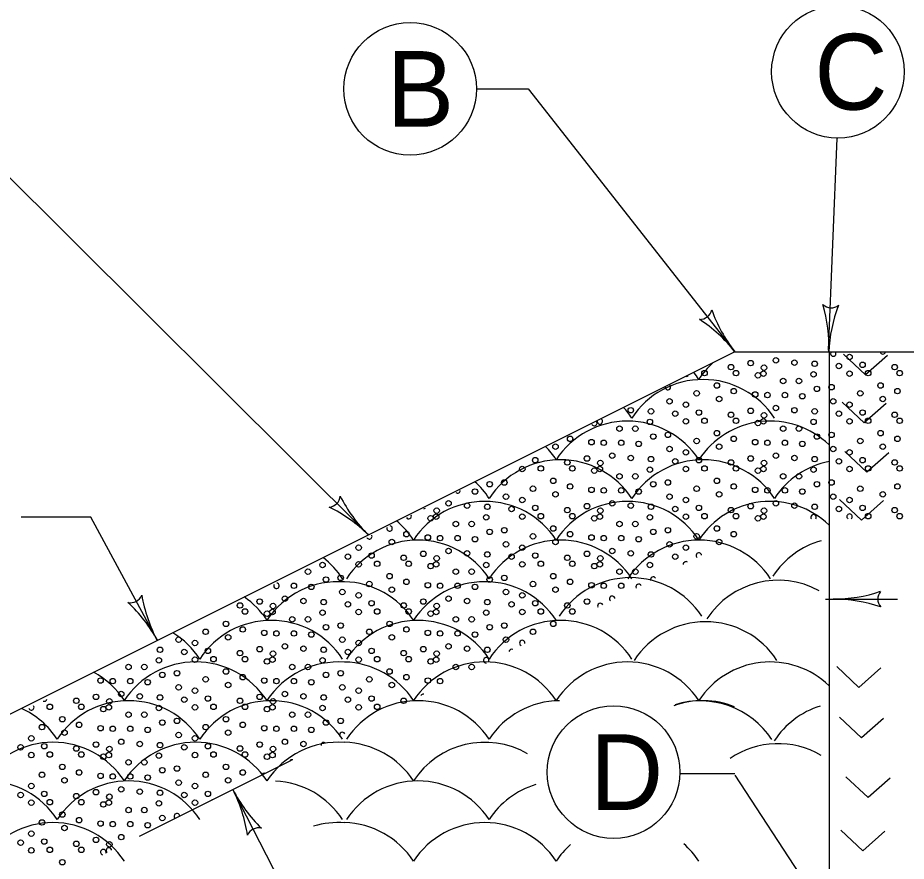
# Model space of a CAD drawing. Extents: x 1000 to 1036.3, y 1000 to 1022.
# Drawn here: x 1021.083 to 1023.428, y 1016.131 to 1018.358 of the extents above; entities that cross this region are included whole.
import ezdxf

# ---------------------------------------------------------------- set-up
doc = ezdxf.new("R2010")
doc.units = 0
for name, color, linetype in [('1', 7, 'Continuous'), ('11', 7, 'Continuous'), ('5', 7, 'Continuous')]:
    doc.layers.add(name, color=color, linetype=linetype)

msp = doc.modelspace()

# ---------------------------------------------------------------- linework, layer by layer
at = {"layer": '1'}
for p, q in [((1020.6483, 1018.3475), (1022.0082, 1016.9925)), ((1022.2934, 1018.1703), (1022.4299, 1018.1703)), ((1022.4299, 1018.1703), (1022.9757, 1017.4763)), ((1023.2226, 1017.4805), (1023.2455, 1018.0405)), ((1022.9757, 1017.4763), (1019.9702, 1015.9735)), ((1022.9757, 1017.4763), (1024.8148, 1017.4763)), ((1023.2246, 1017.4763), (1023.2246, 1015.9735)), ((1021.2758, 1017.0391), (1021.092, 1017.0391)), ((1021.4513, 1016.714), (1021.2758, 1017.0391)), ((1023.2149, 1016.8232), (1023.4051, 1016.8232)), ((1021.8046, 1016.3973), (1021.403, 1016.1965)), ((1022.9759, 1016.3618), (1022.8306, 1016.3618)), ((1022.9759, 1016.3584), (1023.2205, 1015.9838)), ((1021.7778, 1016.0726), (1021.6505, 1016.3203))]:
    msp.add_line(p, q, dxfattribs=at)
for points in [[(1023.3785, 1017.4665), (1023.3204, 1017.4152), (1023.2622, 1017.4699)], [(1023.3751, 1017.3398), (1023.3169, 1017.2885), (1023.2588, 1017.3433)], [(1023.382, 1017.2097), (1023.3238, 1017.1584), (1023.2656, 1017.2132)], [(1023.3683, 1017.0831), (1023.3101, 1017.0317), (1023.2519, 1017.0865)], [(1023.3614, 1016.6414), (1023.3032, 1016.5901), (1023.2451, 1016.6449)], [(1023.3683, 1016.5079), (1023.3101, 1016.4566), (1023.2519, 1016.5113)], [(1023.3854, 1016.3504), (1023.3272, 1016.2991), (1023.269, 1016.3538)], [(1023.3717, 1016.2101), (1023.3135, 1016.1587), (1023.2553, 1016.2135)]]:
    msp.add_lwpolyline(points, dxfattribs=at)
for centre, radius, start, end in [((1023.2299, 1017.6235), 0.0313, 226.2639, 308.3806), ((1022.8328, 1017.4921), 0.3909, 357.4893, 16.1581), ((1023.6139, 1017.4578), 0.3909, 158.8365, 177.4832), ((1022.8838, 1017.5931), 0.0313, 266.9555, 349.0722), ((1023.283, 1017.7179), 0.3909, 199.5281, 218.1748), ((1022.6684, 1017.2346), 0.3909, 38.1809, 56.8497), ((1022.6684, 1017.2346), 0.3909, 38.1687, 38.1809), ((1022.8328, 1017.4921), 0.3909, 357.4771, 357.4893), ((1021.9029, 1017.0975), 0.0313, 273.8784, 355.9951), ((1022.2841, 1017.2694), 0.3909, 206.4509, 225.0977), ((1021.7323, 1016.7156), 0.3909, 45.1038, 63.7725), ((1021.7323, 1016.7156), 0.3909, 45.0915, 45.1038), ((1023.2354, 1017.2141), 0.3909, 270.0061, 288.6528), ((1023.3841, 1016.8232), 0.0313, 139.1087, 221.2254), ((1021.3807, 1016.8448), 0.0313, 257.1261, 339.2428), ((1021.7953, 1016.8996), 0.3909, 189.6987, 208.3454), ((1023.2354, 1016.4322), 0.3909, 71.3312, 90), ((1023.2354, 1016.4322), 0.3909, 90, 90.0122), ((1021.1072, 1016.5284), 0.3909, 28.3515, 47.0203), ((1021.1072, 1016.5284), 0.3909, 28.3393, 28.3515), ((1021.9983, 1016.4989), 0.3909, 207.188, 225.8568), ((1021.9983, 1016.4989), 0.3909, 207.1758, 207.188), ((1021.3028, 1016.1416), 0.3909, 8.5352, 27.1819), ((1021.7184, 1016.188), 0.0313, 75.9626, 158.0793)]:
    msp.add_arc(centre, radius, start, end, dxfattribs=at)
at = {"layer": '11'}
for centre in [(1023.2478, 1018.2155), (1022.1184, 1018.1703), (1022.6556, 1016.3664)]:
    msp.add_circle(centre, 0.175, dxfattribs=at)
at = {"layer": '5'}
for centre in [(1023.0174, 1017.4462), (1023.0839, 1017.4536), (1023.1329, 1017.4476), (1023.1864, 1017.4446), (1023.2785, 1017.4625), (1023.3127, 1017.4417), (1022.8955, 1017.4198), (1022.9654, 1017.4358), (1022.9787, 1017.4198), (1023.0512, 1017.4184), (1023.0527, 1017.4342), (1023.2503, 1017.4387), (1023.2785, 1017.4184), (1023.3275, 1017.4198), (1023.3974, 1017.4358), (1023.4107, 1017.4198), (1023.0367, 1017.4139), (1023.1032, 1017.399), (1023.1448, 1017.399), (1023.1834, 1017.4168), (1022.9283, 1017.3872), (1022.9728, 1017.3723), (1023.1923, 1017.3782), (1023.231, 1017.3827), (1023.3603, 1017.3872), (1023.4048, 1017.3723), (1022.8747, 1017.3664), (1022.9342, 1017.3515), (1023.0293, 1017.3634), (1023.0616, 1017.3619), (1023.1077, 1017.3619), (1023.1537, 1017.3589), (1023.3067, 1017.3664), (1023.3662, 1017.3515), (1022.8034, 1017.3455), (1022.8465, 1017.3366), (1023.0839, 1017.3277), (1023.2354, 1017.3455), (1023.2785, 1017.3366), (1022.7009, 1017.3218), (1022.7544, 1017.3188), (1022.8183, 1017.3128), (1022.8807, 1017.3158), (1022.9654, 1017.3099), (1023.0174, 1017.3203), (1023.0527, 1017.3084), (1023.1329, 1017.3218), (1023.1864, 1017.3188), (1023.2503, 1017.3128), (1023.3127, 1017.3158), (1023.3974, 1017.3099), (1022.7514, 1017.291), (1022.8465, 1017.2925), (1022.8955, 1017.294), (1022.9787, 1017.294), (1023.0367, 1017.288), (1023.0512, 1017.2925), (1023.1834, 1017.291), (1023.2785, 1017.2925), (1023.3275, 1017.294), (1023.4107, 1017.294), (1022.6712, 1017.2732), (1022.7128, 1017.2732), (1022.799, 1017.2568), (1022.9283, 1017.2613), (1023.1032, 1017.2732), (1023.1448, 1017.2732), (1023.231, 1017.2568), (1023.3603, 1017.2613), (1022.5408, 1017.2464), (1022.5973, 1017.2375), (1022.6296, 1017.236), (1022.6757, 1017.236), (1022.7217, 1017.233), (1022.7603, 1017.2524), (1022.8747, 1017.2405), (1022.9728, 1017.2464), (1023.0293, 1017.2375), (1023.0616, 1017.236), (1023.1077, 1017.236), (1023.1537, 1017.233), (1023.1923, 1017.2524), (1023.3067, 1017.2405), (1023.4048, 1017.2464), (1022.5022, 1017.2256), (1022.8034, 1017.2196), (1022.8465, 1017.2108), (1022.9342, 1017.2256), (1023.2354, 1017.2196), (1023.2785, 1017.2108), (1023.3662, 1017.2256), (1022.4487, 1017.19), (1022.5334, 1017.184), (1022.5854, 1017.1944), (1022.6519, 1017.2018), (1022.7009, 1017.1959), (1022.7544, 1017.1929), (1022.8183, 1017.187), (1022.8807, 1017.19), (1022.9654, 1017.184), (1023.0174, 1017.1944), (1023.0839, 1017.2018), (1023.1329, 1017.1959), (1023.1864, 1017.1929), (1023.2503, 1017.187), (1023.3127, 1017.19), (1023.3974, 1017.184), (1022.4145, 1017.1666), (1022.4635, 1017.1681), (1022.5467, 1017.1681), (1022.6047, 1017.1622), (1022.6192, 1017.1666), (1022.6207, 1017.1825), (1022.7514, 1017.1651), (1022.8465, 1017.1666), (1022.8955, 1017.1681), (1022.9787, 1017.1681), (1023.0367, 1017.1622), (1023.0512, 1017.1666), (1023.0527, 1017.1825), (1023.1834, 1017.1651), (1023.2785, 1017.1666), (1023.3275, 1017.1681), (1023.4107, 1017.1681), (1022.6712, 1017.1473), (1022.7128, 1017.1473), (1023.1032, 1017.1473), (1023.1448, 1017.1473), (1022.3283, 1017.1265), (1022.367, 1017.131), (1022.4427, 1017.1146), (1022.4963, 1017.1354), (1022.5408, 1017.1206), (1022.7603, 1017.1265), (1022.799, 1017.131), (1022.8747, 1017.1146), (1022.9283, 1017.1354), (1022.9728, 1017.1206), (1023.1923, 1017.1265), (1023.231, 1017.131), (1023.3067, 1017.1146), (1023.4048, 1017.1206), (1022.2897, 1017.1072), (1022.3714, 1017.0938), (1022.5022, 1017.0998), (1022.5973, 1017.1116), (1022.6296, 1017.1102), (1022.6757, 1017.1102), (1022.7217, 1017.1072), (1022.8034, 1017.0938), (1022.9342, 1017.0998), (1023.0293, 1017.1116), (1023.0616, 1017.1102), (1023.1077, 1017.1102), (1023.1537, 1017.1072), (1023.2354, 1017.0938), (1023.3662, 1017.0998), (1022.2199, 1017.076), (1022.2689, 1017.07), (1022.3224, 1017.067), (1022.4145, 1017.0849), (1022.5854, 1017.0686), (1022.6519, 1017.076), (1022.7009, 1017.07), (1022.7544, 1017.067), (1022.8465, 1017.0849), (1023.0174, 1017.0686), (1023.0839, 1017.076), (1023.1329, 1017.07), (1023.1864, 1017.067), (1023.2785, 1017.0849), (1022.1887, 1017.0566), (1022.3863, 1017.0611), (1022.4487, 1017.0641), (1022.4635, 1017.0422), (1022.5334, 1017.0582), (1022.5467, 1017.0422), (1022.6207, 1017.0566), (1022.8183, 1017.0611), (1022.8807, 1017.0641), (1022.8955, 1017.0422), (1022.9654, 1017.0582), (1022.9787, 1017.0422), (1023.0527, 1017.0566), (1023.2503, 1017.0611), (1023.3127, 1017.0641), (1023.3275, 1017.0422), (1023.3974, 1017.0582), (1023.4107, 1017.0422), (1022.1727, 1017.0363), (1022.1872, 1017.0408), (1022.2392, 1017.0214), (1022.2808, 1017.0214), (1022.3194, 1017.0392), (1022.4145, 1017.0408), (1022.6047, 1017.0363), (1022.6192, 1017.0408), (1022.6712, 1017.0214), (1022.7128, 1017.0214), (1022.7514, 1017.0392), (1022.8465, 1017.0408), (1023.0367, 1017.0363), (1023.0512, 1017.0408), (1022.3283, 1017.0006), (1022.367, 1017.0051), (1022.4963, 1017.0096), (1022.7603, 1017.0006), (1022.799, 1017.0051), (1022.9283, 1017.0096), (1022.0702, 1016.9739), (1022.1088, 1016.9947), (1022.1653, 1016.9858), (1022.1976, 1016.9843), (1022.2437, 1016.9843), (1022.2897, 1016.9813), (1022.4427, 1016.9888), (1022.5022, 1016.9739), (1022.5408, 1016.9947), (1022.5973, 1016.9858), (1022.6296, 1016.9843), (1022.6757, 1016.9843), (1022.7217, 1016.9813), (1022.8747, 1016.9888), (1022.9342, 1016.9739), (1022.9728, 1016.9947), (1021.9825, 1016.959), (1022.2199, 1016.9501), (1022.3714, 1016.9679), (1022.4145, 1016.959), (1022.6519, 1016.9501), (1022.8034, 1016.9679), (1022.8465, 1016.959), (1021.9543, 1016.9352), (1022.0167, 1016.9382), (1022.1014, 1016.9323), (1022.1534, 1016.9427), (1022.1887, 1016.9308), (1022.2689, 1016.9442), (1022.3224, 1016.9412), (1022.3863, 1016.9352), (1022.4487, 1016.9382), (1022.5334, 1016.9323), (1022.5854, 1016.9427), (1022.6207, 1016.9308), (1022.7009, 1016.9442), (1022.7544, 1016.9412), (1022.8183, 1016.9352), (1021.8874, 1016.9134), (1021.9825, 1016.9149), (1022.0315, 1016.9164), (1022.1147, 1016.9164), (1022.1727, 1016.9104), (1022.1872, 1016.9149), (1022.3194, 1016.9134), (1022.4145, 1016.9149), (1022.4635, 1016.9164), (1022.5467, 1016.9164), (1022.6047, 1016.9104), (1022.6192, 1016.9149), (1022.7514, 1016.9134), (1021.8488, 1016.8956), (1021.935, 1016.8792), (1022.0643, 1016.8837), (1022.2392, 1016.8956), (1022.2808, 1016.8956), (1022.367, 1016.8792), (1022.4963, 1016.8837), (1022.6712, 1016.8956), (1022.7128, 1016.8956), (1021.8117, 1016.8584), (1021.8577, 1016.8554), (1021.8963, 1016.8748), (1022.0107, 1016.8629), (1022.1088, 1016.8688), (1022.1653, 1016.8599), (1022.1976, 1016.8584), (1022.2437, 1016.8584), (1022.2897, 1016.8554), (1022.3283, 1016.8748), (1022.4427, 1016.8629), (1022.5408, 1016.8688), (1022.5973, 1016.8599), (1022.6296, 1016.8584), (1022.6757, 1016.8584), (1021.9394, 1016.842), (1021.9825, 1016.8332), (1022.0702, 1016.848), (1022.3714, 1016.842), (1022.4145, 1016.8332), (1022.5022, 1016.848), (1021.7214, 1016.8168), (1021.7879, 1016.8242), (1021.8369, 1016.8183), (1021.8904, 1016.8153), (1021.9543, 1016.8094), (1022.0167, 1016.8124), (1022.1534, 1016.8168), (1022.2199, 1016.8242), (1022.2689, 1016.8183), (1022.3224, 1016.8153), (1022.3863, 1016.8094), (1022.4487, 1016.8124), (1022.5854, 1016.8168), (1021.6694, 1016.8064), (1021.6827, 1016.7905), (1021.7407, 1016.7846), (1021.7552, 1016.789), (1021.7567, 1016.8049), (1021.8874, 1016.7875), (1021.9825, 1016.789), (1022.0315, 1016.7905), (1022.1014, 1016.8064), (1022.1147, 1016.7905), (1022.1727, 1016.7846), (1022.1872, 1016.789), (1022.1887, 1016.8049), (1022.3194, 1016.7875), (1022.4145, 1016.789), (1022.4635, 1016.7905), (1022.5334, 1016.8064), (1022.5467, 1016.7905), (1021.8072, 1016.7697), (1021.8488, 1016.7697), (1022.2392, 1016.7697), (1022.2808, 1016.7697), (1021.6323, 1016.7578), (1021.6768, 1016.743), (1021.8963, 1016.7489), (1021.935, 1016.7534), (1022.0643, 1016.7578), (1022.1088, 1016.743), (1022.3283, 1016.7489), (1022.367, 1016.7534), (1022.4963, 1016.7578), (1021.5074, 1016.7162), (1021.5787, 1016.737), (1021.6382, 1016.7222), (1021.7333, 1016.734), (1021.7656, 1016.7326), (1021.8117, 1016.7326), (1021.8577, 1016.7296), (1021.9394, 1016.7162), (1022.0107, 1016.737), (1022.0702, 1016.7222), (1022.1653, 1016.734), (1022.1976, 1016.7326), (1022.2437, 1016.7326), (1022.2897, 1016.7296), (1022.3714, 1016.7162), (1022.4427, 1016.737), (1021.5505, 1016.7073), (1021.7214, 1016.691), (1021.7879, 1016.6984), (1021.8369, 1016.6924), (1021.9825, 1016.7073), (1022.1534, 1016.691), (1022.2199, 1016.6984), (1022.2689, 1016.6924), (1021.4584, 1016.6894), (1021.5223, 1016.6835), (1021.5847, 1016.6865), (1021.6694, 1016.6806), (1021.7567, 1016.679), (1021.8904, 1016.6894), (1021.9543, 1016.6835), (1022.0167, 1016.6865), (1022.1014, 1016.6806), (1022.1887, 1016.679), (1022.3224, 1016.6894), (1021.3752, 1016.6438), (1021.4168, 1016.6438), (1021.4554, 1016.6616), (1021.5505, 1016.6632), (1021.5995, 1016.6646), (1021.6827, 1016.6646), (1021.7407, 1016.6587), (1021.7552, 1016.6632), (1021.8072, 1016.6438), (1021.8488, 1016.6438), (1021.8874, 1016.6616), (1021.9825, 1016.6632), (1022.0315, 1016.6646), (1022.1147, 1016.6646), (1022.1727, 1016.6587), (1022.1872, 1016.6632), (1022.2392, 1016.6438), (1022.2808, 1016.6438), (1021.4643, 1016.623), (1021.503, 1016.6275), (1021.6323, 1016.632), (1021.8963, 1016.623), (1021.935, 1016.6275), (1022.0643, 1016.632), (1021.3013, 1016.6082), (1021.3336, 1016.6067), (1021.3797, 1016.6067), (1021.4257, 1016.6037), (1021.5787, 1016.6112), (1021.6768, 1016.6171), (1021.7333, 1016.6082), (1021.7656, 1016.6067), (1021.8117, 1016.6067), (1021.8577, 1016.6037), (1022.0107, 1016.6112), (1022.1088, 1016.6171), (1022.1653, 1016.6082), (1022.1976, 1016.6067), (1021.5074, 1016.5903), (1021.5505, 1016.5814), (1021.6382, 1016.5963), (1021.9394, 1016.5903), (1021.9825, 1016.5814), (1022.0702, 1016.5963), (1021.2374, 1016.5547), (1021.2894, 1016.5651), (1021.3247, 1016.5532), (1021.3559, 1016.5725), (1021.4049, 1016.5666), (1021.4584, 1016.5636), (1021.5223, 1016.5576), (1021.5847, 1016.5606), (1021.6694, 1016.5547), (1021.7214, 1016.5651), (1021.7567, 1016.5532), (1021.7879, 1016.5725), (1021.8369, 1016.5666), (1021.8904, 1016.5636), (1021.9543, 1016.5576), (1022.0167, 1016.5606), (1022.1014, 1016.5547), (1021.1675, 1016.5388), (1021.2507, 1016.5388), (1021.3087, 1016.5328), (1021.3232, 1016.5373), (1021.4554, 1016.5358), (1021.5505, 1016.5373), (1021.5995, 1016.5388), (1021.6827, 1016.5388), (1021.7407, 1016.5328), (1021.7552, 1016.5373), (1021.8874, 1016.5358), (1021.9825, 1016.5373), (1022.0315, 1016.5388), (1021.2003, 1016.5061), (1021.3752, 1016.518), (1021.4168, 1016.518), (1021.6323, 1016.5061), (1021.8072, 1016.518), (1021.8488, 1016.518), (1021.1467, 1016.4853), (1021.2448, 1016.4912), (1021.3013, 1016.4823), (1021.3336, 1016.4808), (1021.3797, 1016.4808), (1021.4643, 1016.4972), (1021.503, 1016.5016), (1021.5787, 1016.4853), (1021.6768, 1016.4912), (1021.7333, 1016.4823), (1021.7656, 1016.4808), (1021.8117, 1016.4808), (1021.8963, 1016.4972), (1021.935, 1016.5016), (1021.2062, 1016.4704), (1021.4257, 1016.4778), (1021.5074, 1016.4644), (1021.6382, 1016.4704), (1021.8577, 1016.4778), (1021.1185, 1016.4556), (1021.1527, 1016.4348), (1021.2894, 1016.4392), (1021.3559, 1016.4466), (1021.4049, 1016.4407), (1021.4584, 1016.4377), (1021.5505, 1016.4556), (1021.5847, 1016.4348), (1021.7214, 1016.4392), (1021.7879, 1016.4466), (1021.8369, 1016.4407), (1021.0903, 1016.4318), (1021.1185, 1016.4114), (1021.1675, 1016.4129), (1021.2374, 1016.4288), (1021.2507, 1016.4129), (1021.3232, 1016.4114), (1021.3247, 1016.4273), (1021.4554, 1016.4099), (1021.5223, 1016.4318), (1021.5505, 1016.4114), (1021.5995, 1016.4129), (1021.6694, 1016.4288), (1021.6827, 1016.4129), (1021.7552, 1016.4114), (1021.7567, 1016.4273), (1021.3087, 1016.407), (1021.3752, 1016.3921), (1021.4168, 1016.3921), (1021.7407, 1016.407), (1021.2003, 1016.3802), (1021.2448, 1016.3654), (1021.4643, 1016.3713), (1021.503, 1016.3758), (1021.6323, 1016.3802), (1021.6768, 1016.3654), (1021.1467, 1016.3594), (1021.2062, 1016.3446), (1021.3013, 1016.3564), (1021.3336, 1016.355), (1021.3797, 1016.355), (1021.4257, 1016.352), (1021.5787, 1016.3594), (1021.6382, 1016.3446), (1021.1185, 1016.3297), (1021.3559, 1016.3208), (1021.5074, 1016.3386), (1021.5505, 1016.3297), (1021.0903, 1016.3059), (1021.1527, 1016.3089), (1021.2374, 1016.303), (1021.2894, 1016.3134), (1021.3247, 1016.3014), (1021.4049, 1016.3148), (1021.4584, 1016.3118), (1021.5223, 1016.3059), (1021.5847, 1016.3089), (1021.1185, 1016.2856), (1021.1675, 1016.287), (1021.2507, 1016.287), (1021.3087, 1016.2811), (1021.3232, 1016.2856), (1021.4554, 1016.284), (1021.5505, 1016.2856), (1021.2003, 1016.2544), (1021.3752, 1016.2662), (1021.4168, 1016.2662), (1021.4643, 1016.2454), (1021.1467, 1016.2336), (1021.2448, 1016.2395), (1021.3013, 1016.2306), (1021.3336, 1016.2291), (1021.3797, 1016.2291), (1021.4257, 1016.2261), (1021.1185, 1016.2038), (1021.2062, 1016.2187), (1021.0903, 1016.18), (1021.1527, 1016.183), (1021.2374, 1016.1771), (1021.2894, 1016.1875), (1021.3247, 1016.1756), (1021.3559, 1016.1949), (1021.1185, 1016.1597), (1021.1675, 1016.1612), (1021.2507, 1016.1612), (1021.2003, 1016.1285)]:
    msp.add_circle(centre, 0.00723, dxfattribs=at)
for centre, radius, start, end in [((1023.2354, 1017.4714), 0.00723, 137.5243, 42.4757), ((1023.3662, 1017.4774), 0.00723, 188.9177, 351.0823), ((1023.0688, 1017.2802), 0.225, 131.8795, 146.8614), ((1022.8918, 1017.178), 0.225, 33.1386, 146.8614), ((1022.8465, 1017.4184), 0.00723, 272.0932, 321.4978), ((1022.6923, 1017.2802), 0.225, 33.1386, 39.0483), ((1022.799, 1017.3827), 0.00723, 174.6649, 58.9261), ((1022.5153, 1017.178), 0.225, 33.1386, 42.2481), ((1022.6923, 1017.0682), 0.225, 33.1386, 146.8614), ((1022.6047, 1017.288), 0.00723, 200.6954, 32.8957), ((1022.6192, 1017.2925), 0.00723, 179.6008, 53.9902), ((1023.0688, 1017.0682), 0.225, 46.1718, 146.8614), ((1022.3158, 1017.0682), 0.225, 33.1386, 44.6583), ((1022.5153, 1016.966), 0.225, 33.1386, 146.8614), ((1022.8918, 1016.966), 0.225, 33.1386, 146.8614), ((1023.2683, 1016.966), 0.225, 101.1961, 146.8614), ((1022.1388, 1016.966), 0.225, 33.1386, 47.9559), ((1022.2437, 1017.1102), 0.00723, 233.3997, 0.1914), ((1022.3158, 1016.8562), 0.225, 33.1386, 146.8614), ((1022.6923, 1016.8562), 0.225, 33.1386, 146.8614), ((1023.0688, 1016.8562), 0.225, 46.1718, 146.8614), ((1022.1534, 1017.0686), 0.00723, 276.9221, 316.669), ((1021.9393, 1016.8562), 0.225, 33.1386, 50.4547), ((1022.1147, 1017.0422), 0.00723, 212.5259, 21.0651), ((1023.1834, 1017.0392), 0.00723, 323.2847, 216.7153), ((1023.2785, 1017.0408), 0.00723, 305.9016, 234.0984), ((1022.0643, 1017.0096), 0.00723, 154.8957, 78.6953), ((1022.0107, 1016.9888), 0.00723, 205.8444, 27.7466), ((1022.1388, 1016.754), 0.225, 33.1386, 146.8614), ((1022.5153, 1016.754), 0.225, 33.1386, 146.8614), ((1022.8814, 1016.754), 0.225, 33.1386, 146.8614), ((1023.2647, 1016.7609), 0.225, 105.8034, 146.8614), ((1021.7518, 1016.754), 0.225, 33.1386, 52.5586), ((1022.8807, 1016.9382), 0.00723, 5.3838, 227.7456), ((1022.8465, 1016.9149), 0.00723, 51.0441, 182.0853), ((1021.9288, 1016.6442), 0.225, 85.7476, 146.8614), ((1021.7656, 1016.8584), 0.00723, 151.3679, 82.2232), ((1021.9393, 1016.6442), 0.225, 33.1386, 88.4378), ((1022.3158, 1016.6442), 0.225, 33.1386, 146.8614), ((1022.7, 1016.6548), 0.225, 33.1386, 146.8614), ((1022.7217, 1016.8554), 0.00723, 29.5122, 203.6171), ((1022.7603, 1016.8748), 0.00723, 29.2734, 203.856), ((1023.0901, 1016.6479), 0.225, 61.3725, 146.8614), ((1021.5523, 1016.6442), 0.225, 33.1386, 55.1538), ((1022.6519, 1016.8242), 0.00723, 2.3224, 230.8069), ((1022.6207, 1016.8049), 0.00723, 29.518, 203.6114), ((1021.7518, 1016.542), 0.225, 33.1386, 146.8614), ((1022.1388, 1016.542), 0.225, 33.1386, 146.8614), ((1022.5153, 1016.542), 0.225, 33.1386, 146.8614), ((1022.8985, 1016.5384), 0.225, 33.1386, 146.8614), ((1021.3753, 1016.542), 0.225, 33.1386, 58.7518), ((1022.4145, 1016.7073), 0.00723, 347.8898, 245.2395), ((1022.3863, 1016.6835), 0.00723, 61.4267, 171.7026), ((1021.5523, 1016.4322), 0.225, 33.1386, 146.8614), ((1021.9288, 1016.4322), 0.225, 85.7476, 146.8614), ((1021.9393, 1016.4322), 0.225, 33.1386, 88.4378), ((1022.3158, 1016.4322), 0.225, 33.1386, 146.8614), ((1022.3194, 1016.6616), 0.00723, 327.2509, 265.8784), ((1022.6923, 1016.4322), 0.225, 33.1386, 146.8614), ((1023.0688, 1016.4322), 0.225, 46.1718, 146.8614), ((1021.1758, 1016.4322), 0.225, 33.1386, 61.5199), ((1021.1527, 1016.5606), 0.00723, 245.7393, 347.8517), ((1022.1534, 1016.5651), 0.00723, 81.1772, 151.9522), ((1020.9988, 1016.33), 0.225, 33.1386, 65.401), ((1021.1185, 1016.5373), 0.00723, 199.6565, 33.9346), ((1021.3753, 1016.33), 0.225, 33.1386, 146.8614), ((1021.7518, 1016.33), 0.225, 33.1386, 146.8614), ((1022.1388, 1016.33), 0.225, 33.1386, 146.8614), ((1022.5153, 1016.33), 0.225, 90.6379, 146.8614), ((1022.8918, 1016.33), 0.225, 68.3149, 110.1542), ((1022.8848, 1016.3295), 0.225, 33.1386, 107.2934), ((1023.2681, 1016.3261), 0.225, 107.3461, 146.8614), ((1021.9394, 1016.4644), 0.00723, 28.3738, 204.7556), ((1021.1758, 1016.2202), 0.225, 33.1386, 146.8614), ((1021.5523, 1016.2202), 0.225, 33.1386, 146.8614), ((1021.9288, 1016.2202), 0.225, 85.7476, 146.8614), ((1021.8904, 1016.4377), 0.00723, 44.5062, 188.6232), ((1021.9393, 1016.2202), 0.225, 33.1386, 88.4378), ((1022.3158, 1016.2202), 0.225, 59.9682, 146.8614), ((1023.0901, 1016.2165), 0.225, 59.6503, 124.4182), ((1021.8072, 1016.3921), 0.00723, 80.0035, 153.1259), ((1021.7333, 1016.3564), 0.00723, 66.5349, 166.5945), ((1020.9988, 1016.118), 0.225, 33.1386, 146.8614), ((1021.3753, 1016.118), 0.225, 33.1386, 146.8614), ((1021.7518, 1016.118), 0.225, 33.1386, 87.1014), ((1022.1388, 1016.118), 0.225, 33.1386, 146.8614), ((1022.5153, 1016.118), 0.225, 106.813, 146.8614), ((1021.5995, 1016.287), 0.00723, 99.5208, 133.6085), ((1021.503, 1016.2499), 0.00723, 1.6144, 231.515), ((1021.1758, 1016.0082), 0.225, 33.1386, 146.8614), ((1021.9288, 1016.0082), 0.225, 85.7476, 106.7709), ((1021.9393, 1016.0082), 0.225, 33.1386, 88.4378), ((1022.3158, 1016.0082), 0.225, 33.1386, 146.8614), ((1021.3087, 1016.1552), 0.00723, 339.9337, 253.1957), ((1021.3232, 1016.1597), 0.00723, 3.9506, 229.1787), ((1022.6923, 1016.0082), 0.225, 132.0896, 146.8614), ((1022.6923, 1016.0082), 0.225, 33.1386, 48.771)]:
    msp.add_arc(centre, radius, start, end, dxfattribs=at)

# ---------------------------------------------------------------- texts
at = {"layer": '1'}
for s, p in [('C', (1023.1856, 1018.1155)), ('B', (1022.0562, 1018.0703)), ('D', (1022.5934, 1016.2664))]:
    msp.add_text(s, height=0.2, dxfattribs=at).set_placement(p)

doc.saveas('drawing.dxf')
